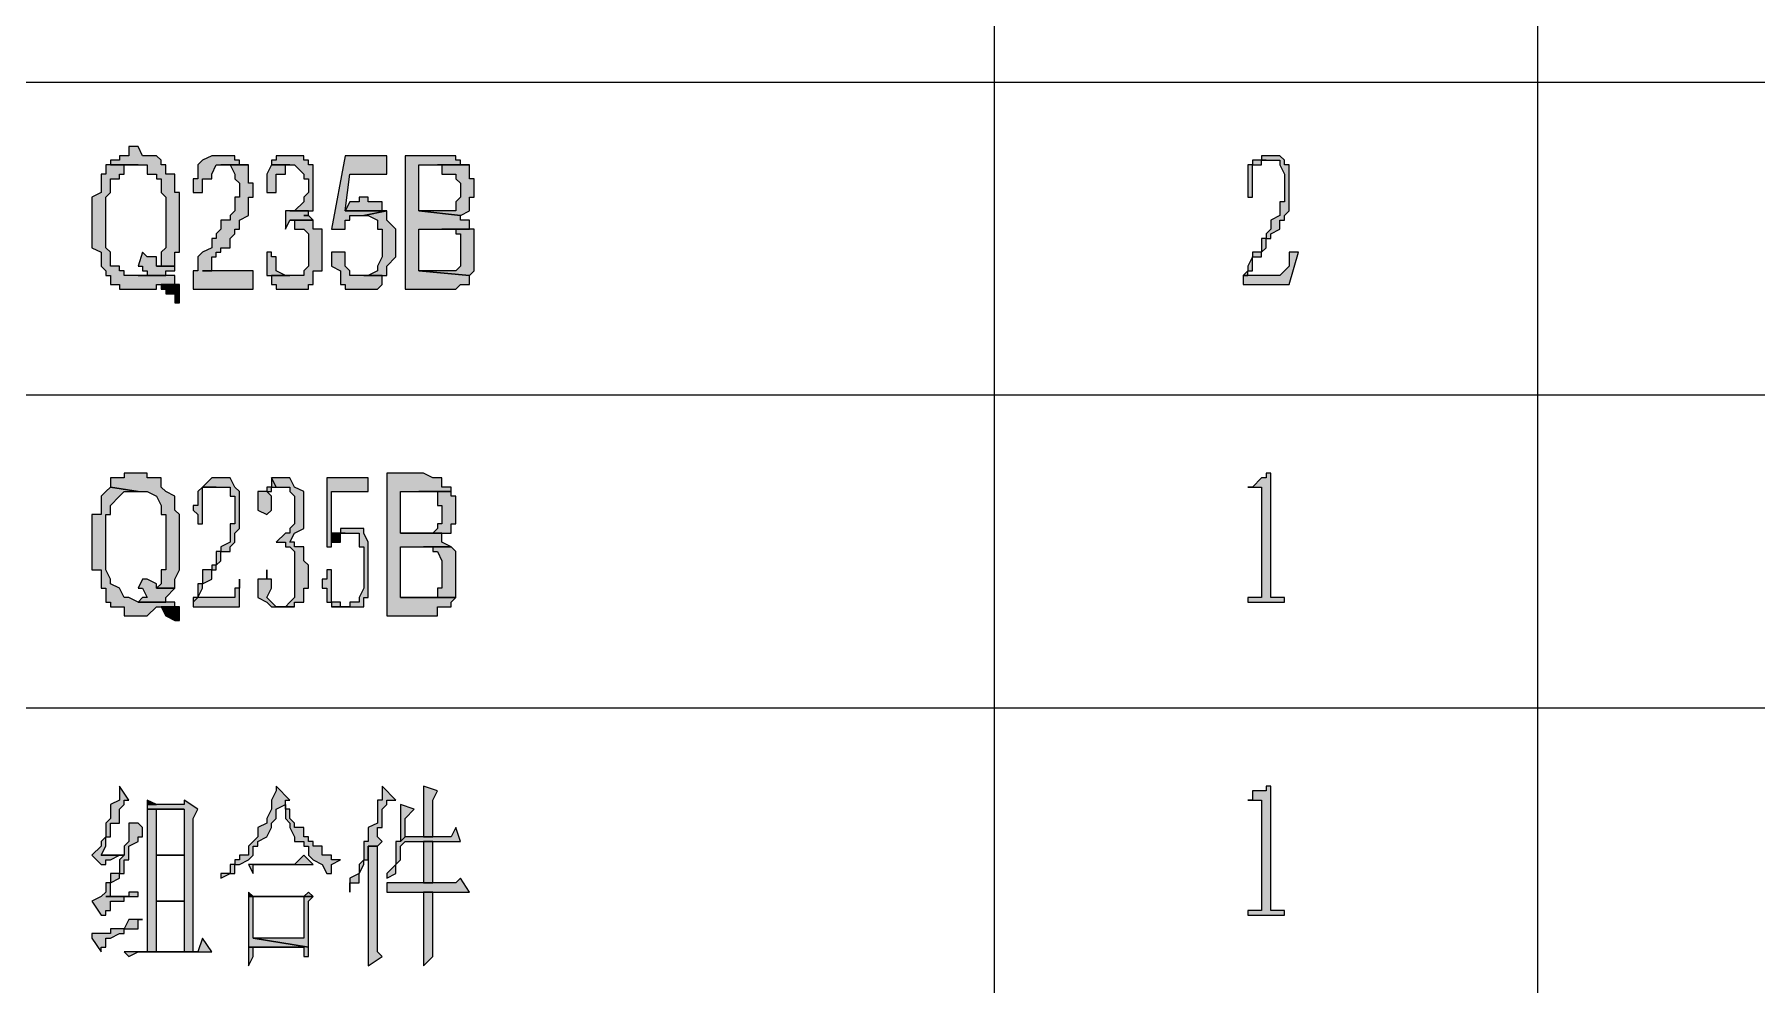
# Model space of a CAD drawing. Header units: millimetres. Extents: x 20 to 821, y 1 to 1134.
# Drawn here: x 677.8 to 745.1, y 347.9 to 385 of the extents above; entities that cross this region are included whole.
import ezdxf

# ---------------------------------------------------------------- set-up
doc = ezdxf.new("R2010")
doc.units = ezdxf.units.MM
doc.layers.add('1', color=7, linetype='Continuous')

msp = doc.modelspace()

# ---------------------------------------------------------------- hatches: boundary and pattern name
h = msp.add_hatch(color=0)
h.dxf.hatch_style = 2
h.paths.add_polyline_path([(681.84, 380.661732), (681.48, 380.661732), (681.48, 380.301732), (681.12, 380.301732), (681.12, 380.121732), (680.76, 380.121732), (680.76, 379.941732), (682.2, 379.941732), (682.2, 379.581732), (682.56, 379.581732), (682.56, 379.401732), (682.74, 379.401732), (682.74, 379.221732), (682.74, 378.861732), (682.92, 378.681732), (682.92, 376.701732), (682.74, 376.521732), (682.74, 375.981732), (682.56, 375.981732), (683.28, 375.981732), (683.28, 376.341732), (683.28, 376.521732), (683.46, 376.521732), (683.46, 378.861732), (683.28, 378.861732), (683.28, 379.581732), (682.92, 379.581732), (682.92, 379.941732), (682.74, 379.941732), (682.74, 380.121732), (682.56, 380.301732), (682.02, 380.301732)])
h = msp.add_hatch(color=0)
h.dxf.hatch_style = 2
h.paths.add_polyline_path([(680.76, 379.941732), (680.58, 379.941732), (680.58, 379.581732), (680.4, 379.581732), (680.4, 379.401732), (680.4, 378.861732), (680.04, 378.681732), (680.04, 376.701732), (680.4, 376.521732), (680.4, 376.341732), (680.4, 375.981732), (680.58, 375.801732), (680.58, 375.621732), (680.76, 375.621732), (680.76, 375.261732), (681.12, 375.261732), (681.12, 375.081732), (681.3, 375.081732), (682.56, 375.081732), (682.56, 375.261732), (683.28, 375.261732), (683.28, 375.621732), (681.3, 375.621732), (681.3, 375.801732), (681.12, 375.801732), (681.12, 375.981732), (680.76, 375.981732), (680.76, 376.341732), (680.76, 376.521732), (680.58, 376.701732), (680.58, 378.681732), (680.76, 378.861732), (680.76, 379.401732), (681.12, 379.401732), (681.12, 379.581732), (681.3, 379.581732), (681.3, 379.941732), (681.48, 379.941732), (681.84, 379.941732)])
h = msp.add_hatch(color=0)
h.dxf.hatch_style = 2
h.paths.add_polyline_path([(685.08, 380.301732), (684.72, 380.301732), (684.36, 380.121732), (684.18, 379.941732), (684.18, 379.401732), (684, 379.401732), (684, 378.861732), (684.36, 378.861732), (684.36, 379.401732), (684.72, 379.401732), (684.72, 379.581732), (684.9, 379.941732), (686.16, 379.941732), (685.8, 379.941732), (685.8, 380.121732), (685.62, 380.121732), (685.62, 380.301732), (685.44, 380.301732)])
h = msp.add_hatch(color=0)
h.dxf.hatch_style = 2
h.paths.add_polyline_path([(686.16, 379.941732), (685.08, 379.941732), (685.44, 379.941732), (685.62, 379.581732), (685.62, 379.401732), (685.8, 379.221732), (685.8, 378.681732), (685.62, 378.681732), (685.62, 378.141732), (685.44, 377.961732), (685.44, 377.781732), (685.08, 377.781732), (685.08, 377.421732), (684.9, 377.241732), (684.9, 377.061732), (684.72, 377.061732), (684.72, 376.701732), (684.36, 376.521732), (684.18, 376.341732), (684.18, 375.801732), (684, 375.801732), (684, 375.081732), (686.34, 375.081732), (686.34, 375.801732), (684.36, 375.801732), (684.72, 375.801732), (684.72, 375.981732), (684.72, 376.341732), (684.9, 376.341732), (684.9, 376.521732), (685.08, 376.521732), (685.08, 376.701732), (685.44, 376.701732), (685.44, 377.061732), (685.62, 377.241732), (685.62, 377.421732), (685.8, 377.421732), (685.8, 377.781732), (686.16, 377.961732), (686.16, 378.681732), (686.34, 378.681732), (686.34, 379.221732), (686.16, 379.221732)])
h = msp.add_hatch(color=0)
h.dxf.hatch_style = 2
h.paths.add_polyline_path([(687.06, 379.941732), (686.88, 379.581732), (686.88, 378.861732), (687.24, 378.861732), (687.24, 379.581732), (687.6, 379.581732), (687.6, 379.941732), (687.78, 379.941732)])
h = msp.add_hatch(color=0)
h.dxf.hatch_style = 2
h.paths.add_polyline_path([(687.78, 380.301732), (687.24, 380.301732), (687.24, 380.121732), (687.06, 380.121732), (687.06, 379.941732), (687.96, 379.941732), (688.32, 379.581732), (688.32, 379.401732), (688.5, 379.401732), (688.5, 378.861732), (688.32, 378.681732), (688.32, 378.501732), (687.96, 378.141732), (687.78, 378.141732), (688.5, 378.141732), (688.68, 378.141732), (688.68, 378.501732), (688.68, 379.941732), (688.5, 379.941732), (688.5, 380.121732), (688.32, 380.121732), (688.32, 380.301732), (687.96, 380.301732)])
h = msp.add_hatch(color=0)
h.dxf.hatch_style = 2
h.paths.add_polyline_path([(691.56, 380.301732), (689.94, 380.301732), (689.4, 377.421732), (689.94, 377.421732), (689.94, 377.781732), (690.12, 377.781732), (690.12, 377.961732), (690.66, 377.961732), (691.56, 378.141732), (689.94, 378.141732), (690.12, 379.581732), (691.56, 379.581732)])
h = msp.add_hatch(color=0)
h.dxf.hatch_style = 2
h.paths.add_polyline_path([(693.72, 380.301732), (692.28, 380.301732), (692.28, 375.081732), (694.26, 375.081732), (694.44, 375.261732), (694.8, 375.261732), (694.8, 375.621732), (692.82, 375.801732), (692.82, 377.421732), (693.72, 377.421732), (694.8, 377.421732), (694.8, 377.781732), (694.44, 377.781732), (694.44, 377.961732), (692.82, 378.141732), (692.82, 379.941732), (693.54, 379.941732), (694.8, 379.941732), (694.44, 379.941732), (694.44, 380.121732), (694.26, 380.121732), (694.26, 380.301732), (694.08, 380.301732)])
h = msp.add_hatch(color=0)
h.dxf.hatch_style = 2
h.paths.add_polyline_path([(694.8, 379.941732), (693.54, 379.941732), (693.72, 379.941732), (693.72, 379.581732), (694.08, 379.581732), (694.26, 379.581732), (694.26, 379.401732), (694.44, 379.221732), (694.44, 378.681732), (694.26, 378.501732), (694.26, 378.141732), (694.08, 378.141732), (693.72, 378.141732), (693.54, 378.141732), (692.82, 378.141732), (694.44, 377.961732), (694.8, 378.141732), (694.8, 378.681732), (694.98, 378.681732), (694.98, 379.401732), (694.8, 379.401732)])
h = msp.add_hatch(color=0)
h.dxf.hatch_style = 2
h.paths.add_polyline_path([(726.12, 380.301732), (725.76, 380.301732), (725.76, 380.121732), (726.48, 380.121732), (726.48, 379.941732), (726.66, 379.581732), (726.66, 378.501732), (726.48, 378.501732), (726.48, 377.961732), (726.12, 377.781732), (726.12, 377.421732), (725.94, 377.241732), (725.94, 377.061732), (725.76, 377.061732), (725.76, 376.521732), (725.4, 376.521732), (725.4, 376.341732), (725.22, 375.981732), (725.22, 375.801732), (725.04, 375.621732), (725.22, 375.621732), (725.22, 375.801732), (725.4, 375.801732), (725.4, 375.981732), (725.4, 376.341732), (725.76, 376.341732), (725.76, 376.521732), (725.94, 376.701732), (725.94, 377.061732), (726.12, 377.061732), (726.12, 377.241732), (726.48, 377.421732), (726.48, 377.781732), (726.66, 377.781732), (726.66, 377.961732), (726.84, 378.141732), (726.84, 379.941732), (726.66, 379.941732), (726.66, 380.121732), (726.48, 380.301732)])
h = msp.add_hatch(color=0)
h.dxf.hatch_style = 2
h.paths.add_polyline_path([(725.76, 380.121732), (725.4, 380.121732), (725.4, 379.941732), (725.22, 379.941732), (725.22, 379.581732), (725.22, 378.681732), (725.4, 378.681732), (725.4, 379.581732), (725.4, 379.941732), (725.76, 379.941732), (725.76, 380.121732), (725.94, 380.121732)])
h = msp.add_hatch(color=0)
h.dxf.hatch_style = 2
h.paths.add_polyline_path([(690.66, 378.681732), (690.48, 378.681732), (690.48, 378.501732), (690.12, 378.501732), (689.94, 378.141732), (691.38, 378.141732), (691.38, 378.501732), (690.84, 378.501732), (690.84, 378.681732)])
h = msp.add_hatch(color=0)
h.dxf.hatch_style = 2
h.paths.add_polyline_path([(688.68, 377.781732), (687.78, 377.781732), (687.96, 377.781732), (687.96, 377.421732), (688.32, 377.421732), (688.5, 377.241732), (688.5, 375.981732), (688.32, 375.801732), (688.32, 375.621732), (687.96, 375.621732), (687.06, 375.621732), (687.06, 375.261732), (687.24, 375.261732), (687.24, 375.081732), (688.5, 375.081732), (688.5, 375.261732), (688.68, 375.261732), (688.68, 375.621732), (688.68, 375.801732), (689.04, 375.801732), (689.04, 377.421732), (688.68, 377.421732)])
h = msp.add_hatch(color=0)
h.dxf.hatch_style = 2
h.paths.add_polyline_path([(687.6, 378.141732), (687.6, 377.421732), (687.78, 377.781732), (688.68, 377.781732), (688.5, 377.961732), (688.32, 377.961732), (688.5, 377.961732), (688.5, 378.141732), (687.78, 378.141732)])
h = msp.add_hatch(color=0)
h.dxf.hatch_style = 2
h.paths.add_polyline_path([(691.56, 378.141732), (690.66, 377.961732), (690.84, 377.961732), (691.2, 377.781732), (691.2, 377.421732), (691.38, 377.421732), (691.38, 376.341732), (691.2, 375.981732), (691.2, 375.801732), (690.84, 375.621732), (690.66, 375.621732), (691.38, 375.621732), (691.56, 375.621732), (691.56, 375.801732), (691.56, 375.981732), (691.92, 376.341732), (691.92, 377.421732), (691.56, 377.781732)])
h = msp.add_hatch(color=0)
h.dxf.hatch_style = 2
h.paths.add_polyline_path([(694.8, 377.421732), (693.72, 377.421732), (694.08, 377.421732), (694.26, 377.421732), (694.26, 377.241732), (694.44, 377.241732), (694.44, 377.061732), (694.44, 375.981732), (694.26, 375.801732), (694.08, 375.801732), (693.72, 375.801732), (692.82, 375.801732), (694.8, 375.621732), (694.98, 375.801732), (694.98, 377.421732)])
h = msp.add_hatch(color=0)
h.dxf.hatch_style = 2
h.paths.add_polyline_path([(682.02, 376.521732), (681.84, 375.981732), (682.02, 375.981732), (682.02, 375.801732), (682.2, 375.801732), (682.2, 375.621732), (681.84, 375.621732), (682.92, 375.621732), (682.92, 375.801732), (683.28, 375.801732), (683.28, 375.981732), (682.56, 375.981732), (682.56, 376.341732), (682.2, 376.341732)])
h = msp.add_hatch(color=0)
h.dxf.hatch_style = 2
h.paths.add_polyline_path([(687.06, 376.521732), (686.88, 376.521732), (686.88, 376.341732), (686.88, 375.621732), (687.06, 375.621732), (687.78, 375.621732), (687.6, 375.621732), (687.24, 375.801732), (687.24, 376.341732), (687.06, 376.341732)])
h = msp.add_hatch(color=0)
h.dxf.hatch_style = 2
h.paths.add_polyline_path([(689.94, 376.521732), (689.4, 376.521732), (689.4, 376.341732), (689.4, 375.981732), (689.76, 375.801732), (689.76, 375.261732), (689.94, 375.261732), (689.94, 375.081732), (690.12, 375.081732), (691.2, 375.081732), (691.38, 375.261732), (691.38, 375.621732), (690.66, 375.621732), (690.12, 375.621732), (690.12, 375.801732), (689.94, 375.981732)])
h = msp.add_hatch(color=0)
h.dxf.hatch_style = 2
h.paths.add_polyline_path([(727.2, 376.521732), (726.84, 376.521732), (726.84, 376.341732), (726.84, 375.981732), (726.66, 375.801732), (726.48, 375.621732), (725.04, 375.621732), (725.04, 375.261732), (726.84, 375.261732)])
h = msp.add_hatch(color=0)
h.dxf.hatch_style = 2
h.paths.add_polyline_path([(683.28, 375.261732), (682.74, 375.261732), (682.74, 375.081732), (682.92, 375.081732), (682.92, 374.901732), (683.28, 374.901732), (683.28, 374.541732), (683.46, 374.541732), (683.46, 375.081732), (683.46, 375.261732)])
h = msp.add_hatch(color=0)
h.dxf.hatch_style = 2
h.paths.add_polyline_path([(681.84, 367.881732), (681.3, 367.881732), (681.3, 367.701732), (680.76, 367.701732), (680.76, 367.341732), (681.84, 367.161732), (682.2, 367.161732), (682.56, 366.981732), (682.74, 366.621732), (682.74, 366.441732), (682.74, 366.261732), (682.92, 366.261732), (682.92, 365.901732), (682.92, 364.101732), (682.74, 364.101732), (682.74, 363.561732), (682.56, 363.381732), (683.28, 363.381732), (683.28, 363.561732), (683.28, 363.741732), (683.46, 364.101732), (683.46, 366.261732), (683.28, 366.441732), (683.28, 366.981732), (682.92, 367.161732), (682.74, 367.341732), (682.74, 367.701732), (682.56, 367.701732), (682.2, 367.701732), (682.2, 367.881732)])
h = msp.add_hatch(color=0)
h.dxf.hatch_style = 2
h.paths.add_polyline_path([(684.9, 367.701732), (684.72, 367.701732), (684.36, 367.341732), (685.44, 367.341732), (685.44, 367.161732), (685.44, 366.981732), (685.62, 366.981732), (685.62, 365.901732), (685.44, 365.901732), (685.44, 365.181732), (685.08, 365.001732), (685.08, 364.821732), (684.9, 364.821732), (684.9, 364.281732), (684.72, 364.281732), (684.72, 364.101732), (684.36, 364.101732), (684.36, 363.561732), (684.18, 363.561732), (684.18, 363.021732), (684, 363.021732), (684, 362.841732), (684.18, 363.021732), (684.36, 363.381732), (684.36, 363.561732), (684.72, 363.741732), (684.72, 364.101732), (684.9, 364.101732), (684.9, 364.281732), (685.08, 364.461732), (685.08, 364.821732), (685.44, 364.821732), (685.44, 365.001732), (685.62, 365.181732), (685.62, 365.541732), (685.8, 365.721732), (685.8, 367.161732), (685.62, 367.341732), (685.44, 367.701732)])
h = msp.add_hatch(color=0)
h.dxf.hatch_style = 2
h.paths.add_polyline_path([(687.06, 367.701732), (687.06, 367.341732), (686.88, 367.341732), (686.88, 367.161732), (686.52, 367.161732), (686.52, 366.441732), (686.88, 366.261732), (687.06, 366.441732), (687.06, 366.981732), (686.88, 367.161732), (687.06, 367.161732), (687.06, 367.341732), (687.24, 367.341732)])
h = msp.add_hatch(color=0)
h.dxf.hatch_style = 2
h.paths.add_polyline_path([(687.6, 367.701732), (687.06, 367.701732), (687.24, 367.341732), (687.78, 367.341732), (687.78, 367.161732), (687.96, 366.981732), (687.96, 365.901732), (687.78, 365.721732), (687.78, 365.541732), (687.6, 365.541732), (687.24, 365.181732), (687.6, 365.181732), (687.6, 365.001732), (687.78, 365.001732), (687.96, 364.821732), (687.96, 363.021732), (687.78, 362.841732), (687.6, 362.661732), (687.24, 362.661732), (687.96, 362.661732), (687.96, 362.841732), (688.32, 362.841732), (688.32, 363.381732), (688.5, 363.381732), (688.5, 364.281732), (688.32, 364.461732), (688.32, 365.001732), (687.96, 365.001732), (687.96, 365.181732), (687.78, 365.181732), (687.96, 365.541732), (688.32, 365.721732), (688.32, 367.161732), (687.96, 367.341732), (687.78, 367.701732)])
h = msp.add_hatch(color=0)
h.dxf.hatch_style = 2
h.paths.add_polyline_path([(690.84, 367.701732), (689.22, 367.701732), (689.22, 365.001732), (689.4, 365.001732), (689.4, 365.181732), (689.4, 367.161732), (690.84, 367.161732)])
h = msp.add_hatch(color=0)
h.dxf.hatch_style = 2
h.paths.add_polyline_path([(693, 367.881732), (691.56, 367.881732), (691.56, 362.301732), (693.54, 362.301732), (693.54, 362.661732), (694.08, 362.661732), (694.08, 362.841732), (694.26, 363.021732), (692.1, 363.021732), (692.1, 365.001732), (694.08, 365.001732), (693.72, 365.181732), (693.72, 365.541732), (692.1, 365.541732), (692.1, 367.161732), (694.08, 367.161732), (694.08, 367.341732), (693.72, 367.341732), (693.72, 367.701732), (693.36, 367.701732)])
h = msp.add_hatch(color=0)
h.dxf.hatch_style = 2
h.paths.add_polyline_path([(726.12, 367.881732), (725.94, 367.881732), (725.94, 367.701732), (725.76, 367.701732), (725.4, 367.341732), (725.22, 367.341732), (725.76, 367.341732), (725.76, 363.021732), (725.4, 363.021732), (725.22, 363.021732), (725.22, 362.841732), (726.66, 362.841732), (726.66, 363.021732), (726.48, 363.021732), (726.12, 363.021732), (726.12, 363.381732)])
h = msp.add_hatch(color=0)
h.dxf.hatch_style = 2
h.paths.add_polyline_path([(680.76, 367.341732), (680.58, 367.161732), (680.4, 366.981732), (680.4, 366.261732), (680.04, 366.261732), (680.04, 364.101732), (680.4, 364.101732), (680.4, 363.741732), (680.4, 363.561732), (680.4, 363.381732), (680.58, 363.381732), (680.58, 362.841732), (680.76, 362.841732), (680.76, 362.661732), (681.12, 362.661732), (681.3, 362.661732), (681.3, 362.301732), (682.2, 362.301732), (682.56, 362.661732), (683.28, 362.661732), (683.28, 362.841732), (681.84, 362.841732), (681.48, 363.021732), (681.3, 363.021732), (681.12, 363.381732), (680.76, 363.561732), (680.76, 363.741732), (680.58, 364.101732), (680.58, 366.261732), (680.76, 366.261732), (680.76, 366.621732), (681.12, 366.981732), (681.3, 367.161732), (681.84, 367.161732)])
h = msp.add_hatch(color=0)
h.dxf.hatch_style = 2
h.paths.add_polyline_path([(684.36, 367.341732), (684.18, 367.161732), (684.18, 366.621732), (684, 366.621732), (684, 366.441732), (684.18, 366.261732), (684.18, 365.901732), (684.36, 365.901732), (684.36, 367.161732), (684.36, 367.341732), (684.72, 367.341732), (684.9, 367.341732)])
h = msp.add_hatch(color=0)
h.dxf.hatch_style = 2
h.paths.add_polyline_path([(694.08, 367.161732), (692.82, 367.161732), (693, 367.161732), (693.54, 367.161732), (693.54, 366.981732), (693.54, 366.621732), (693.72, 366.621732), (693.72, 365.901732), (693.54, 365.901732), (693.54, 365.721732), (693.36, 365.541732), (693, 365.541732), (692.82, 365.541732), (692.1, 365.541732), (693.72, 365.541732), (694.08, 365.541732), (694.08, 365.721732), (694.08, 365.901732), (694.26, 365.901732), (694.26, 366.981732), (694.08, 366.981732)])
h = msp.add_hatch(color=0)
h.dxf.hatch_style = 2
h.paths.add_polyline_path([(690.12, 365.721732), (689.76, 365.721732), (689.76, 365.541732), (690.48, 365.541732), (690.48, 365.181732), (690.48, 365.001732), (690.66, 365.001732), (690.66, 363.381732), (690.48, 363.021732), (690.48, 362.841732), (690.12, 362.841732), (690.12, 362.661732), (689.94, 362.661732), (689.4, 362.661732), (689.76, 362.661732), (690.66, 362.661732), (690.66, 362.841732), (690.66, 363.021732), (690.84, 363.021732), (690.84, 365.181732), (690.66, 365.541732), (690.66, 365.721732), (690.48, 365.721732)])
h = msp.add_hatch(color=0)
h.dxf.hatch_style = 2
h.paths.add_polyline_path([(689.76, 365.541732), (689.4, 365.541732), (689.4, 365.181732), (689.76, 365.181732), (689.76, 365.541732), (689.94, 365.541732)])
h = msp.add_hatch(color=0)
h.dxf.hatch_style = 2
h.paths.add_polyline_path([(694.08, 365.001732), (693, 365.001732), (693.36, 365.001732), (693.36, 364.821732), (693.54, 364.821732), (693.72, 364.461732), (693.72, 363.381732), (693.54, 363.381732), (693.54, 363.021732), (693.36, 363.021732), (693, 363.021732), (692.1, 363.021732), (694.26, 363.021732), (694.26, 364.821732)])
h = msp.add_hatch(color=0)
h.dxf.hatch_style = 2
h.paths.add_polyline_path([(682.02, 363.741732), (681.84, 363.381732), (682.02, 363.381732), (682.2, 363.021732), (682.02, 363.021732), (681.84, 362.841732), (682.92, 362.841732), (682.92, 363.021732), (683.28, 363.381732), (682.56, 363.381732), (682.56, 363.561732), (682.2, 363.741732)])
h = msp.add_hatch(color=0)
h.dxf.hatch_style = 2
h.paths.add_polyline_path([(685.8, 363.741732), (685.8, 363.381732), (685.62, 363.381732), (685.62, 363.021732), (685.44, 363.021732), (684.18, 363.021732), (684, 362.841732), (684, 362.661732), (685.8, 362.661732)])
h = msp.add_hatch(color=0)
h.dxf.hatch_style = 2
h.paths.add_polyline_path([(686.88, 364.101732), (686.88, 363.741732), (686.52, 363.741732), (686.52, 363.021732), (686.88, 362.841732), (687.06, 362.661732), (687.96, 362.661732), (687.24, 362.661732), (687.06, 362.841732), (686.88, 363.021732), (687.06, 363.381732), (687.06, 363.741732), (686.88, 363.741732)])
h = msp.add_hatch(color=0)
h.dxf.hatch_style = 2
h.paths.add_polyline_path([(689.22, 364.101732), (689.22, 363.741732), (689.04, 363.741732), (689.04, 363.381732), (689.22, 363.381732), (689.22, 362.841732), (689.4, 362.841732), (689.4, 362.661732), (689.94, 362.661732), (689.76, 362.661732), (689.76, 362.841732), (689.4, 362.841732), (689.4, 363.021732), (689.4, 363.381732), (689.4, 364.101732)])
h = msp.add_hatch(color=0)
h.dxf.hatch_style = 2
h.paths.add_polyline_path([(683.28, 362.661732), (682.74, 362.661732), (682.92, 362.301732), (683.28, 362.121732), (683.46, 362.121732), (683.46, 362.661732)])
h = msp.add_hatch(color=0)
h.dxf.hatch_style = 2
h.paths.add_polyline_path([(681.12, 355.641732), (681.12, 355.101732), (680.76, 354.921732), (680.76, 354.381732), (680.58, 354.201732), (680.58, 353.661732), (680.4, 353.481732), (680.4, 353.301732), (680.04, 352.941732), (680.4, 352.581732), (680.58, 352.581732), (680.58, 352.761732), (680.76, 352.761732), (681.12, 352.941732), (681.3, 352.941732), (680.4, 352.941732), (680.58, 353.301732), (680.58, 353.661732), (680.76, 353.661732), (680.76, 354.201732), (681.12, 354.201732), (681.12, 354.741732), (681.3, 354.921732), (681.3, 355.101732), (681.48, 355.101732)])
h = msp.add_hatch(color=0)
h.dxf.hatch_style = 2
h.paths.add_polyline_path([(687.24, 355.641732), (687.24, 355.461732), (687.06, 355.101732), (687.06, 354.741732), (686.88, 354.381732), (686.88, 354.201732), (686.52, 354.021732), (686.52, 353.661732), (686.34, 353.481732), (686.16, 353.301732), (686.16, 352.941732), (685.8, 352.941732), (685.8, 352.761732), (685.62, 352.761732), (685.62, 352.581732), (685.44, 352.581732), (685.44, 352.221732), (685.08, 352.221732), (685.08, 352.041732), (685.44, 352.221732), (685.62, 352.221732), (685.62, 352.581732), (685.8, 352.581732), (686.16, 352.761732), (686.34, 352.941732), (686.34, 353.301732), (686.52, 353.301732), (686.52, 353.481732), (686.88, 353.661732), (687.06, 354.021732), (687.06, 354.201732), (687.24, 354.381732), (687.24, 354.741732), (687.6, 354.921732), (687.6, 355.101732), (687.78, 355.101732)])
h = msp.add_hatch(color=0)
h.dxf.hatch_style = 2
h.paths.add_polyline_path([(691.38, 355.641732), (691.38, 355.101732), (691.2, 355.101732), (691.2, 354.201732), (690.84, 354.021732), (690.84, 353.481732), (690.66, 353.481732), (690.66, 352.761732), (690.48, 352.581732), (690.48, 352.221732), (690.12, 352.041732), (690.12, 351.861732), (690.12, 351.501732), (690.12, 351.861732), (690.48, 351.861732), (690.48, 352.041732), (690.48, 352.221732), (690.66, 352.581732), (690.66, 352.761732), (690.84, 352.761732), (690.84, 353.301732), (691.2, 353.301732), (691.38, 353.481732), (691.2, 353.661732), (691.2, 354.021732), (691.38, 354.021732), (691.38, 354.741732), (691.56, 354.921732), (691.56, 355.101732), (691.92, 355.101732)])
h = msp.add_hatch(color=0)
h.dxf.hatch_style = 2
h.paths.add_polyline_path([(693, 355.641732), (693, 353.661732), (693.36, 353.661732), (693.36, 355.101732), (693.54, 355.461732)])
h = msp.add_hatch(color=0)
h.dxf.hatch_style = 2
h.paths.add_polyline_path([(726.12, 355.641732), (725.94, 355.641732), (725.94, 355.461732), (725.4, 355.461732), (725.4, 355.101732), (725.22, 355.101732), (725.76, 355.101732), (725.76, 350.781732), (725.4, 350.781732), (725.22, 350.781732), (725.22, 350.601732), (726.66, 350.601732), (726.66, 350.781732), (726.48, 350.781732), (726.12, 350.781732), (726.12, 351.141732)])
h = msp.add_hatch(color=0)
h.dxf.hatch_style = 2
h.paths.add_polyline_path([(683.64, 355.101732), (683.64, 354.921732), (682.56, 354.921732), (682.2, 354.921732), (682.2, 354.741732), (683.64, 354.741732), (683.64, 352.941732), (682.56, 352.941732), (683.64, 352.941732), (683.64, 351.141732), (682.56, 351.141732), (683.64, 351.141732), (683.64, 349.161732), (682.2, 349.161732), (684, 349.161732), (684, 354.381732), (684.18, 354.741732)])
h = msp.add_hatch(color=0)
h.dxf.hatch_style = 2
h.paths.add_polyline_path([(682.2, 355.101732), (682.2, 354.921732), (682.56, 354.921732)])
h = msp.add_hatch(color=0)
h.dxf.hatch_style = 2
h.paths.add_polyline_path([(687.6, 354.921732), (687.6, 354.381732), (687.78, 354.201732), (687.78, 354.021732), (687.96, 353.661732), (687.96, 353.481732), (688.32, 353.481732), (688.32, 353.301732), (688.5, 353.301732), (688.5, 352.941732), (688.68, 352.761732), (689.04, 352.581732), (689.22, 352.221732), (689.4, 352.221732), (689.4, 352.581732), (689.76, 352.761732), (689.4, 352.761732), (689.4, 352.941732), (689.04, 352.941732), (689.04, 353.301732), (688.68, 353.301732), (688.68, 353.481732), (688.5, 353.481732), (688.5, 353.661732), (688.32, 353.661732), (688.32, 354.021732), (687.96, 354.021732), (687.96, 354.201732), (687.78, 354.381732), (687.78, 354.741732), (687.6, 354.741732)])
h = msp.add_hatch(color=0)
h.dxf.hatch_style = 2
h.paths.add_polyline_path([(692.1, 354.921732), (692.1, 353.481732), (692.28, 353.661732), (692.28, 354.381732), (692.64, 354.741732)])
h = msp.add_hatch(color=0)
h.dxf.hatch_style = 2
h.paths.add_polyline_path([(681.84, 354.201732), (681.48, 354.201732), (681.48, 354.021732), (681.48, 353.481732), (681.3, 353.301732), (681.3, 352.941732), (680.4, 352.941732), (681.3, 352.941732), (681.12, 352.761732), (681.12, 352.221732), (680.76, 352.221732), (680.76, 351.861732), (680.58, 351.861732), (680.58, 351.501732), (680.4, 351.321732), (680.04, 351.141732), (680.4, 350.601732), (680.58, 350.601732), (680.58, 350.781732), (680.76, 350.781732), (680.76, 351.141732), (681.3, 351.141732), (681.3, 351.321732), (680.58, 351.321732), (680.76, 351.321732), (680.76, 351.861732), (681.12, 352.041732), (681.12, 352.221732), (681.3, 352.221732), (681.3, 352.761732), (681.48, 352.761732), (681.48, 353.301732), (681.84, 353.481732), (681.84, 353.661732), (682.02, 353.661732), (682.02, 354.021732)])
h = msp.add_hatch(color=0)
h.dxf.hatch_style = 2
h.paths.add_polyline_path([(682.2, 354.741732), (682.2, 349.161732), (682.56, 349.161732), (682.56, 351.141732), (683.64, 351.141732), (682.56, 351.141732), (682.56, 352.941732), (683.64, 352.941732), (682.56, 352.941732), (682.56, 354.741732), (683.64, 354.741732)])
h = msp.add_hatch(color=0)
h.dxf.hatch_style = 2
h.paths.add_polyline_path([(694.26, 354.021732), (694.08, 353.661732), (692.28, 353.661732), (692.1, 353.481732), (691.92, 353.481732), (691.92, 353.301732), (691.92, 352.581732), (691.56, 352.221732), (691.56, 352.041732), (691.92, 352.221732), (691.92, 352.581732), (692.1, 352.761732), (692.1, 353.301732), (692.28, 353.481732), (694.44, 353.481732)])
h = msp.add_hatch(color=0)
h.dxf.hatch_style = 2
h.paths.add_polyline_path([(693, 351.861732), (693.36, 351.861732), (693.36, 353.481732), (693, 353.481732)])
h = msp.add_hatch(color=0)
h.dxf.hatch_style = 2
h.paths.add_polyline_path([(688.32, 352.941732), (687.96, 352.581732), (686.16, 352.581732), (686.34, 352.221732), (686.34, 352.581732), (686.52, 352.581732), (688.68, 352.581732)])
h = msp.add_hatch(color=0)
h.dxf.hatch_style = 2
h.paths.add_polyline_path([(691.2, 353.301732), (690.84, 353.301732), (690.84, 350.061732), (690.84, 348.621732), (691.38, 348.981732), (691.2, 349.161732)])
h = msp.add_hatch(color=0)
h.dxf.hatch_style = 2
h.paths.add_polyline_path([(681.84, 351.501732), (681.48, 351.501732), (681.48, 351.321732), (680.58, 351.321732), (681.3, 351.321732), (681.84, 351.321732)])
h = msp.add_hatch(color=0)
h.dxf.hatch_style = 2
h.paths.add_polyline_path([(686.16, 351.501732), (686.16, 351.321732), (686.34, 351.321732)])
h = msp.add_hatch(color=0)
h.dxf.hatch_style = 2
h.paths.add_polyline_path([(688.5, 351.501732), (688.32, 351.321732), (686.16, 351.321732), (686.16, 351.141732), (686.16, 349.341732), (688.32, 349.341732), (688.32, 348.981732), (688.5, 348.981732), (688.5, 349.341732), (686.34, 349.701732), (686.34, 351.321732), (688.32, 351.321732), (688.68, 351.321732)])
h = msp.add_hatch(color=0)
h.dxf.hatch_style = 2
h.paths.add_polyline_path([(694.44, 352.041732), (694.26, 351.861732), (691.56, 351.861732), (691.56, 351.501732), (694.8, 351.501732)])
h = msp.add_hatch(color=0)
h.dxf.hatch_style = 2
h.paths.add_polyline_path([(693.36, 351.501732), (693, 351.501732), (693, 351.321732), (693, 348.621732), (693.36, 348.981732), (693.36, 349.161732), (693.36, 349.341732)])
h = msp.add_hatch(color=0)
h.dxf.hatch_style = 2
h.paths.add_polyline_path([(688.68, 351.321732), (688.32, 351.321732), (688.32, 349.701732), (686.34, 349.701732), (688.5, 349.341732), (688.5, 351.141732)])
h = msp.add_hatch(color=0)
h.dxf.hatch_style = 2
h.paths.add_polyline_path([(681.84, 350.421732), (681.48, 350.421732), (681.3, 350.061732), (680.76, 350.061732), (680.76, 349.881732), (680.04, 349.881732), (680.04, 349.701732), (680.4, 349.161732), (680.4, 349.341732), (680.58, 349.341732), (680.58, 349.701732), (680.76, 349.701732), (681.12, 349.881732), (681.3, 349.881732), (681.3, 350.061732), (681.84, 350.061732), (681.84, 350.421732), (682.02, 350.421732)])
h = msp.add_hatch(color=0)
h.dxf.hatch_style = 2
h.paths.add_polyline_path([(684.36, 349.701732), (684.18, 349.161732), (681.3, 349.161732), (681.48, 348.981732), (681.84, 349.161732), (684.72, 349.161732)])
h = msp.add_hatch(color=0)
h.dxf.hatch_style = 2
h.paths.add_polyline_path([(686.16, 349.341732), (686.16, 348.621732), (686.34, 348.981732), (686.34, 349.341732), (688.32, 349.341732)])

# ---------------------------------------------------------------- linework, layer by layer
at = {"layer": '1', "color": 0, "lineweight": 25}
for points in [[(715.32, 77.541732), (715.32, 419.721732)], [(736.56, 77.541732), (736.56, 419.721732)], [(557.64, 383.181732), (821.16, 383.181732)], [(557.64, 370.941732), (821.16, 370.941732)], [(557.64, 358.701732), (821.16, 358.701732)]]:
    msp.add_lwpolyline(points, dxfattribs=at)
at = {"layer": '1', "color": 0, "lineweight": 5}
for points in [[(681.84, 380.661732), (681.48, 380.661732), (681.48, 380.301732), (681.12, 380.301732), (681.12, 380.121732), (680.76, 380.121732), (680.76, 379.941732), (682.2, 379.941732), (682.2, 379.581732), (682.56, 379.581732), (682.56, 379.401732), (682.74, 379.401732), (682.74, 379.221732), (682.74, 378.861732), (682.74, 378.861732), (682.92, 378.681732), (682.92, 376.701732), (682.74, 376.521732), (682.74, 375.981732), (682.56, 375.981732), (683.28, 375.981732), (683.28, 376.341732), (683.28, 376.521732), (683.46, 376.521732), (683.46, 378.861732), (683.28, 378.861732), (683.28, 379.581732), (682.92, 379.581732), (682.92, 379.941732), (682.74, 379.941732), (682.74, 380.121732), (682.56, 380.301732), (682.02, 380.301732), (681.84, 380.661732)], [(680.76, 379.941732), (680.58, 379.941732), (680.58, 379.581732), (680.4, 379.581732), (680.4, 379.401732), (680.4, 378.861732), (680.04, 378.681732), (680.04, 376.701732), (680.4, 376.521732), (680.4, 376.341732), (680.4, 375.981732), (680.58, 375.801732), (680.58, 375.621732), (680.76, 375.621732), (680.76, 375.261732), (681.12, 375.261732), (681.12, 375.081732), (681.3, 375.081732), (682.56, 375.081732), (682.56, 375.261732), (683.28, 375.261732), (683.28, 375.621732), (681.3, 375.621732), (681.3, 375.801732), (681.12, 375.801732), (681.12, 375.981732), (680.76, 375.981732), (680.76, 376.341732), (680.76, 376.521732), (680.58, 376.701732), (680.58, 378.681732), (680.76, 378.861732), (680.76, 379.401732), (681.12, 379.401732), (681.12, 379.581732), (681.3, 379.581732), (681.3, 379.941732), (681.48, 379.941732), (681.84, 379.941732), (680.76, 379.941732)], [(685.08, 380.301732), (684.72, 380.301732), (684.36, 380.121732), (684.18, 379.941732), (684.18, 379.401732), (684, 379.401732), (684, 378.861732), (684.36, 378.861732), (684.36, 379.401732), (684.72, 379.401732), (684.72, 379.581732), (684.9, 379.941732), (686.16, 379.941732), (685.8, 379.941732), (685.8, 380.121732), (685.62, 380.121732), (685.62, 380.301732), (685.44, 380.301732), (685.08, 380.301732)], [(686.16, 379.941732), (685.08, 379.941732), (685.44, 379.941732), (685.62, 379.581732), (685.62, 379.401732), (685.8, 379.221732), (685.8, 378.681732), (685.62, 378.681732), (685.62, 378.141732), (685.44, 377.961732), (685.44, 377.781732), (685.08, 377.781732), (685.08, 377.421732), (684.9, 377.241732), (684.9, 377.061732), (684.72, 377.061732), (684.72, 376.701732), (684.36, 376.521732), (684.18, 376.341732), (684.18, 375.801732), (684, 375.801732), (684, 375.081732), (686.34, 375.081732), (686.34, 375.801732), (684.36, 375.801732), (684.72, 375.801732), (684.72, 375.981732), (684.72, 376.341732), (684.9, 376.341732), (684.9, 376.521732), (685.08, 376.521732), (685.08, 376.701732), (685.44, 376.701732), (685.44, 377.061732), (685.62, 377.241732), (685.62, 377.421732), (685.8, 377.421732), (685.8, 377.781732), (686.16, 377.961732), (686.16, 378.681732), (686.34, 378.681732), (686.34, 379.221732), (686.16, 379.221732), (686.16, 379.941732)], [(687.06, 379.941732), (686.88, 379.581732), (686.88, 378.861732), (687.24, 378.861732), (687.24, 379.581732), (687.6, 379.581732), (687.6, 379.941732), (687.78, 379.941732), (687.06, 379.941732)], [(687.78, 380.301732), (687.24, 380.301732), (687.24, 380.121732), (687.06, 380.121732), (687.06, 379.941732), (687.96, 379.941732), (688.32, 379.581732), (688.32, 379.401732), (688.5, 379.401732), (688.5, 378.861732), (688.32, 378.681732), (688.32, 378.501732), (688.32, 378.501732), (687.96, 378.141732), (687.78, 378.141732), (688.5, 378.141732), (688.68, 378.141732), (688.68, 378.501732), (688.68, 379.941732), (688.5, 379.941732), (688.5, 380.121732), (688.32, 380.121732), (688.32, 380.301732), (687.96, 380.301732), (687.78, 380.301732)], [(691.56, 380.301732), (689.94, 380.301732), (689.4, 377.421732), (689.94, 377.421732), (689.94, 377.781732), (690.12, 377.781732), (690.12, 377.961732), (690.66, 377.961732), (691.56, 378.141732), (689.94, 378.141732), (690.12, 379.581732), (691.56, 379.581732), (691.56, 380.301732)], [(693.72, 380.301732), (692.28, 380.301732), (692.28, 375.081732), (694.26, 375.081732), (694.44, 375.261732), (694.8, 375.261732), (694.8, 375.621732), (692.82, 375.801732), (692.82, 377.421732), (693.72, 377.421732), (694.8, 377.421732), (694.8, 377.781732), (694.44, 377.781732), (694.44, 377.961732), (694.44, 377.961732), (692.82, 378.141732), (692.82, 379.941732), (693.54, 379.941732), (694.8, 379.941732), (694.44, 379.941732), (694.44, 380.121732), (694.26, 380.121732), (694.26, 380.301732), (694.08, 380.301732), (693.72, 380.301732)], [(694.8, 379.941732), (693.54, 379.941732), (693.72, 379.941732), (693.72, 379.581732), (694.08, 379.581732), (694.26, 379.581732), (694.26, 379.401732), (694.44, 379.221732), (694.44, 378.681732), (694.26, 378.501732), (694.26, 378.141732), (694.08, 378.141732), (693.72, 378.141732), (693.54, 378.141732), (692.82, 378.141732), (694.44, 377.961732), (694.8, 378.141732), (694.8, 378.681732), (694.98, 378.681732), (694.98, 379.401732), (694.8, 379.401732), (694.8, 379.941732)], [(726.12, 380.301732), (725.76, 380.301732), (725.76, 380.121732), (726.48, 380.121732), (726.48, 379.941732), (726.66, 379.581732), (726.66, 378.501732), (726.48, 378.501732), (726.48, 377.961732), (726.12, 377.781732), (726.12, 377.421732), (725.94, 377.241732), (725.94, 377.061732), (725.76, 377.061732), (725.76, 376.521732), (725.4, 376.521732), (725.4, 376.341732), (725.22, 375.981732), (725.22, 375.801732), (725.04, 375.621732), (725.22, 375.621732), (725.22, 375.801732), (725.4, 375.801732), (725.4, 375.981732), (725.4, 376.341732), (725.76, 376.341732), (725.76, 376.521732), (725.94, 376.701732), (725.94, 377.061732), (726.12, 377.061732), (726.12, 377.241732), (726.48, 377.421732), (726.48, 377.781732), (726.66, 377.781732), (726.66, 377.961732), (726.84, 378.141732), (726.84, 379.941732), (726.66, 379.941732), (726.66, 380.121732), (726.48, 380.301732), (726.12, 380.301732)], [(725.76, 380.121732), (725.4, 380.121732), (725.4, 379.941732), (725.22, 379.941732), (725.22, 379.581732), (725.22, 378.681732), (725.4, 378.681732), (725.4, 379.581732), (725.4, 379.941732), (725.76, 379.941732), (725.76, 380.121732), (725.94, 380.121732), (725.76, 380.121732)], [(690.66, 378.681732), (690.48, 378.681732), (690.48, 378.501732), (690.12, 378.501732), (689.94, 378.141732), (691.38, 378.141732), (691.38, 378.501732), (690.84, 378.501732), (690.84, 378.681732), (690.66, 378.681732)], [(688.68, 377.781732), (687.78, 377.781732), (687.96, 377.781732), (687.96, 377.421732), (688.32, 377.421732), (688.5, 377.241732), (688.5, 375.981732), (688.32, 375.801732), (688.32, 375.621732), (687.96, 375.621732), (687.06, 375.621732), (687.06, 375.261732), (687.24, 375.261732), (687.24, 375.081732), (688.5, 375.081732), (688.5, 375.261732), (688.68, 375.261732), (688.68, 375.621732), (688.68, 375.801732), (689.04, 375.801732), (689.04, 377.421732), (688.68, 377.421732), (688.68, 377.781732)], [(687.6, 378.141732), (687.6, 377.421732), (687.78, 377.781732), (688.68, 377.781732), (688.5, 377.961732), (688.32, 377.961732), (688.5, 377.961732), (688.5, 378.141732), (687.78, 378.141732), (687.6, 378.141732)], [(691.56, 378.141732), (690.66, 377.961732), (690.84, 377.961732), (691.2, 377.781732), (691.2, 377.421732), (691.38, 377.421732), (691.38, 376.341732), (691.2, 375.981732), (691.2, 375.801732), (690.84, 375.621732), (690.84, 375.621732), (690.66, 375.621732), (691.38, 375.621732), (691.56, 375.621732), (691.56, 375.801732), (691.56, 375.981732), (691.92, 376.341732), (691.92, 377.421732), (691.56, 377.781732), (691.56, 378.141732)], [(694.8, 377.421732), (693.72, 377.421732), (694.08, 377.421732), (694.26, 377.421732), (694.26, 377.241732), (694.44, 377.241732), (694.44, 377.061732), (694.44, 375.981732), (694.26, 375.801732), (694.08, 375.801732), (693.72, 375.801732), (692.82, 375.801732), (694.8, 375.621732), (694.98, 375.801732), (694.98, 377.421732), (694.8, 377.421732)], [(682.02, 376.521732), (681.84, 375.981732), (682.02, 375.981732), (682.02, 375.801732), (682.2, 375.801732), (682.2, 375.621732), (681.84, 375.621732), (682.92, 375.621732), (682.92, 375.801732), (683.28, 375.801732), (683.28, 375.981732), (682.56, 375.981732), (682.56, 376.341732), (682.2, 376.341732), (682.02, 376.521732)], [(687.06, 376.521732), (686.88, 376.521732), (686.88, 376.341732), (686.88, 375.621732), (687.06, 375.621732), (687.78, 375.621732), (687.6, 375.621732), (687.24, 375.801732), (687.24, 376.341732), (687.06, 376.341732), (687.06, 376.521732)], [(689.94, 376.521732), (689.4, 376.521732), (689.4, 376.341732), (689.4, 375.981732), (689.76, 375.801732), (689.76, 375.261732), (689.94, 375.261732), (689.94, 375.081732), (690.12, 375.081732), (691.2, 375.081732), (691.38, 375.261732), (691.38, 375.261732), (691.38, 375.621732), (690.66, 375.621732), (690.12, 375.621732), (690.12, 375.801732), (689.94, 375.981732), (689.94, 376.521732)], [(727.2, 376.521732), (726.84, 376.521732), (726.84, 376.341732), (726.84, 375.981732), (726.66, 375.801732), (726.48, 375.621732), (725.04, 375.621732), (725.04, 375.261732), (726.84, 375.261732), (727.2, 376.521732)], [(683.28, 375.261732), (682.74, 375.261732), (682.74, 375.081732), (682.92, 375.081732), (682.92, 374.901732), (683.28, 374.901732), (683.28, 374.541732), (683.46, 374.541732), (683.46, 375.081732), (683.46, 375.261732), (683.28, 375.261732)], [(681.84, 367.881732), (681.3, 367.881732), (681.3, 367.701732), (680.76, 367.701732), (680.76, 367.341732), (681.84, 367.161732), (682.2, 367.161732), (682.56, 366.981732), (682.74, 366.621732), (682.74, 366.441732), (682.74, 366.261732), (682.92, 366.261732), (682.92, 365.901732), (682.92, 364.101732), (682.74, 364.101732), (682.74, 363.561732), (682.56, 363.381732), (683.28, 363.381732), (683.28, 363.561732), (683.28, 363.741732), (683.46, 364.101732), (683.46, 366.261732), (683.28, 366.441732), (683.28, 366.981732), (682.92, 367.161732), (682.74, 367.341732), (682.74, 367.701732), (682.56, 367.701732), (682.2, 367.701732), (682.2, 367.881732), (681.84, 367.881732)], [(684.9, 367.701732), (684.72, 367.701732), (684.36, 367.341732), (685.44, 367.341732), (685.44, 367.161732), (685.44, 366.981732), (685.62, 366.981732), (685.62, 365.901732), (685.44, 365.901732), (685.44, 365.181732), (685.08, 365.001732), (685.08, 364.821732), (684.9, 364.821732), (684.9, 364.281732), (684.72, 364.281732), (684.72, 364.101732), (684.36, 364.101732), (684.36, 363.561732), (684.18, 363.561732), (684.18, 363.021732), (684, 363.021732), (684, 362.841732), (684.18, 363.021732), (684.36, 363.381732), (684.36, 363.561732), (684.72, 363.741732), (684.72, 364.101732), (684.9, 364.101732), (684.9, 364.281732), (685.08, 364.461732), (685.08, 364.821732), (685.44, 364.821732), (685.44, 365.001732), (685.62, 365.181732), (685.62, 365.541732), (685.8, 365.721732), (685.8, 367.161732), (685.62, 367.341732), (685.44, 367.701732), (684.9, 367.701732)], [(687.06, 367.701732), (687.06, 367.341732), (686.88, 367.341732), (686.88, 367.161732), (686.52, 367.161732), (686.52, 366.441732), (686.88, 366.261732), (687.06, 366.441732), (687.06, 366.981732), (686.88, 367.161732), (687.06, 367.161732), (687.06, 367.341732), (687.24, 367.341732), (687.06, 367.701732)], [(687.6, 367.701732), (687.06, 367.701732), (687.24, 367.341732), (687.78, 367.341732), (687.78, 367.161732), (687.96, 366.981732), (687.96, 365.901732), (687.78, 365.721732), (687.78, 365.541732), (687.6, 365.541732), (687.6, 365.541732), (687.24, 365.181732), (687.6, 365.181732), (687.6, 365.001732), (687.78, 365.001732), (687.96, 364.821732), (687.96, 363.021732), (687.78, 362.841732), (687.6, 362.661732), (687.24, 362.661732), (687.96, 362.661732), (687.96, 362.841732), (688.32, 362.841732), (688.32, 363.381732), (688.5, 363.381732), (688.5, 364.281732), (688.32, 364.461732), (688.32, 365.001732), (687.96, 365.001732), (687.96, 365.181732), (687.78, 365.181732), (687.96, 365.541732), (688.32, 365.721732), (688.32, 367.161732), (687.96, 367.341732), (687.78, 367.701732), (687.6, 367.701732)], [(690.84, 367.701732), (689.22, 367.701732), (689.22, 365.001732), (689.4, 365.001732), (689.4, 365.181732), (689.4, 367.161732), (690.84, 367.161732), (690.84, 367.701732)], [(693, 367.881732), (691.56, 367.881732), (691.56, 362.301732), (693.54, 362.301732), (693.54, 362.661732), (694.08, 362.661732), (694.08, 362.841732), (694.26, 363.021732), (692.1, 363.021732), (692.1, 365.001732), (694.08, 365.001732), (693.72, 365.181732), (693.72, 365.541732), (692.1, 365.541732), (692.1, 367.161732), (694.08, 367.161732), (694.08, 367.341732), (693.72, 367.341732), (693.72, 367.701732), (693.36, 367.701732), (693, 367.881732)], [(726.12, 367.881732), (725.94, 367.881732), (725.94, 367.701732), (725.76, 367.701732), (725.4, 367.341732), (725.22, 367.341732), (725.76, 367.341732), (725.76, 363.021732), (725.4, 363.021732), (725.22, 363.021732), (725.22, 362.841732), (726.66, 362.841732), (726.66, 363.021732), (726.48, 363.021732), (726.12, 363.021732), (726.12, 363.381732), (726.12, 367.881732)], [(680.76, 367.341732), (680.58, 367.161732), (680.4, 366.981732), (680.4, 366.261732), (680.04, 366.261732), (680.04, 364.101732), (680.4, 364.101732), (680.4, 363.741732), (680.4, 363.561732), (680.4, 363.381732), (680.58, 363.381732), (680.58, 362.841732), (680.76, 362.841732), (680.76, 362.661732), (681.12, 362.661732), (681.3, 362.661732), (681.3, 362.301732), (682.2, 362.301732), (682.56, 362.661732), (683.28, 362.661732), (683.28, 362.841732), (681.84, 362.841732), (681.48, 363.021732), (681.3, 363.021732), (681.12, 363.381732), (680.76, 363.561732), (680.76, 363.741732), (680.58, 364.101732), (680.58, 366.261732), (680.76, 366.261732), (680.76, 366.621732), (681.12, 366.981732), (681.3, 367.161732), (681.84, 367.161732), (680.76, 367.341732)], [(684.36, 367.341732), (684.18, 367.161732), (684.18, 366.621732), (684, 366.621732), (684, 366.441732), (684.18, 366.261732), (684.18, 365.901732), (684.36, 365.901732), (684.36, 367.161732), (684.36, 367.161732), (684.36, 367.341732), (684.72, 367.341732), (684.9, 367.341732), (684.36, 367.341732)], [(694.08, 367.161732), (692.82, 367.161732), (693, 367.161732), (693.54, 367.161732), (693.54, 366.981732), (693.54, 366.621732), (693.72, 366.621732), (693.72, 365.901732), (693.54, 365.901732), (693.54, 365.721732), (693.36, 365.541732), (693, 365.541732), (692.82, 365.541732), (692.1, 365.541732), (693.72, 365.541732), (694.08, 365.541732), (694.08, 365.721732), (694.08, 365.901732), (694.26, 365.901732), (694.26, 366.981732), (694.08, 366.981732), (694.08, 367.161732)], [(690.12, 365.721732), (689.76, 365.721732), (689.76, 365.541732), (690.48, 365.541732), (690.48, 365.181732), (690.48, 365.001732), (690.66, 365.001732), (690.66, 363.381732), (690.48, 363.021732), (690.48, 362.841732), (690.12, 362.841732), (690.12, 362.661732), (689.94, 362.661732), (689.4, 362.661732), (689.76, 362.661732), (690.66, 362.661732), (690.66, 362.841732), (690.66, 363.021732), (690.84, 363.021732), (690.84, 365.181732), (690.66, 365.541732), (690.66, 365.721732), (690.48, 365.721732), (690.12, 365.721732)], [(689.76, 365.541732), (689.4, 365.541732), (689.4, 365.181732), (689.76, 365.181732), (689.76, 365.541732), (689.94, 365.541732), (689.76, 365.541732)], [(694.08, 365.001732), (693, 365.001732), (693.36, 365.001732), (693.36, 364.821732), (693.54, 364.821732), (693.72, 364.461732), (693.72, 363.381732), (693.54, 363.381732), (693.54, 363.021732), (693.36, 363.021732), (693, 363.021732), (692.1, 363.021732), (694.26, 363.021732), (694.26, 364.821732), (694.08, 365.001732)], [(682.02, 363.741732), (681.84, 363.381732), (682.02, 363.381732), (682.2, 363.021732), (682.02, 363.021732), (681.84, 362.841732), (682.92, 362.841732), (682.92, 363.021732), (683.28, 363.381732), (682.56, 363.381732), (682.56, 363.561732), (682.2, 363.741732), (682.02, 363.741732)], [(685.8, 363.741732), (685.8, 363.381732), (685.62, 363.381732), (685.62, 363.021732), (685.44, 363.021732), (684.18, 363.021732), (684, 362.841732), (684, 362.661732), (685.8, 362.661732), (685.8, 363.741732)], [(686.88, 364.101732), (686.88, 363.741732), (686.52, 363.741732), (686.52, 363.021732), (686.88, 362.841732), (687.06, 362.661732), (687.96, 362.661732), (687.24, 362.661732), (687.06, 362.841732), (686.88, 363.021732), (687.06, 363.381732), (687.06, 363.741732), (686.88, 363.741732), (686.88, 364.101732)], [(689.22, 364.101732), (689.22, 363.741732), (689.04, 363.741732), (689.04, 363.381732), (689.22, 363.381732), (689.22, 362.841732), (689.4, 362.841732), (689.4, 362.661732), (689.94, 362.661732), (689.76, 362.661732), (689.76, 362.841732), (689.4, 362.841732), (689.4, 363.021732), (689.4, 363.381732), (689.4, 363.381732), (689.4, 364.101732), (689.22, 364.101732)], [(683.28, 362.661732), (682.74, 362.661732), (682.92, 362.301732), (683.28, 362.121732), (683.46, 362.121732), (683.46, 362.661732), (683.28, 362.661732)], [(681.12, 355.641732), (681.12, 355.101732), (680.76, 354.921732), (680.76, 354.381732), (680.58, 354.201732), (680.58, 353.661732), (680.4, 353.481732), (680.4, 353.301732), (680.04, 352.941732), (680.4, 352.581732), (680.58, 352.581732), (680.58, 352.761732), (680.76, 352.761732), (680.76, 352.761732), (681.12, 352.941732), (681.3, 352.941732), (680.4, 352.941732), (680.58, 353.301732), (680.58, 353.661732), (680.76, 353.661732), (680.76, 354.201732), (681.12, 354.201732), (681.12, 354.741732), (681.3, 354.921732), (681.3, 355.101732), (681.48, 355.101732), (681.12, 355.641732)], [(687.24, 355.641732), (687.24, 355.461732), (687.06, 355.101732), (687.06, 354.741732), (686.88, 354.381732), (686.88, 354.201732), (686.52, 354.021732), (686.52, 353.661732), (686.34, 353.481732), (686.16, 353.301732), (686.16, 352.941732), (685.8, 352.941732), (685.8, 352.761732), (685.62, 352.761732), (685.62, 352.581732), (685.44, 352.581732), (685.44, 352.221732), (685.08, 352.221732), (685.08, 352.041732), (685.44, 352.221732), (685.62, 352.221732), (685.62, 352.581732), (685.8, 352.581732), (686.16, 352.761732), (686.34, 352.941732), (686.34, 353.301732), (686.52, 353.301732), (686.52, 353.481732), (686.88, 353.661732), (687.06, 354.021732), (687.06, 354.201732), (687.24, 354.381732), (687.24, 354.741732), (687.6, 354.921732), (687.6, 355.101732), (687.78, 355.101732), (687.24, 355.641732)], [(691.38, 355.641732), (691.38, 355.101732), (691.2, 355.101732), (691.2, 354.201732), (690.84, 354.021732), (690.84, 353.481732), (690.66, 353.481732), (690.66, 352.761732), (690.48, 352.581732), (690.48, 352.221732), (690.12, 352.041732), (690.12, 351.861732), (690.12, 351.501732), (690.12, 351.861732), (690.48, 351.861732), (690.48, 352.041732), (690.48, 352.221732), (690.66, 352.581732), (690.66, 352.761732), (690.84, 352.761732), (690.84, 353.301732), (691.2, 353.301732), (691.38, 353.481732), (691.2, 353.661732), (691.2, 354.021732), (691.38, 354.021732), (691.38, 354.741732), (691.56, 354.921732), (691.56, 355.101732), (691.92, 355.101732), (691.38, 355.641732)], [(693, 355.641732), (693, 353.661732), (693.36, 353.661732), (693.36, 355.101732), (693.54, 355.461732), (693, 355.641732)], [(726.12, 355.641732), (725.94, 355.641732), (725.94, 355.461732), (725.4, 355.461732), (725.4, 355.101732), (725.22, 355.101732), (725.76, 355.101732), (725.76, 350.781732), (725.4, 350.781732), (725.22, 350.781732), (725.22, 350.601732), (726.66, 350.601732), (726.66, 350.781732), (726.48, 350.781732), (726.12, 350.781732), (726.12, 351.141732), (726.12, 355.641732)], [(683.64, 355.101732), (683.64, 354.921732), (682.56, 354.921732), (682.2, 354.921732), (682.2, 354.741732), (683.64, 354.741732), (683.64, 352.941732), (682.56, 352.941732), (683.64, 352.941732), (683.64, 351.141732), (682.56, 351.141732), (683.64, 351.141732), (683.64, 349.161732), (682.2, 349.161732), (684, 349.161732), (684, 354.381732), (684.18, 354.741732), (683.64, 355.101732)], [(682.2, 355.101732), (682.2, 354.921732), (682.56, 354.921732), (682.2, 355.101732)], [(687.6, 354.921732), (687.6, 354.381732), (687.78, 354.201732), (687.78, 354.021732), (687.96, 353.661732), (687.96, 353.481732), (688.32, 353.481732), (688.32, 353.301732), (688.5, 353.301732), (688.5, 352.941732), (688.68, 352.761732), (689.04, 352.581732), (689.22, 352.221732), (689.22, 352.221732), (689.4, 352.221732), (689.4, 352.581732), (689.76, 352.761732), (689.4, 352.761732), (689.4, 352.941732), (689.04, 352.941732), (689.04, 353.301732), (688.68, 353.301732), (688.68, 353.481732), (688.5, 353.481732), (688.5, 353.661732), (688.32, 353.661732), (688.32, 354.021732), (687.96, 354.021732), (687.96, 354.201732), (687.78, 354.381732), (687.78, 354.741732), (687.6, 354.741732), (687.6, 354.921732)], [(692.1, 354.921732), (692.1, 353.481732), (692.28, 353.661732), (692.28, 354.381732), (692.64, 354.741732), (692.1, 354.921732)], [(681.84, 354.201732), (681.48, 354.201732), (681.48, 354.021732), (681.48, 353.481732), (681.3, 353.301732), (681.3, 352.941732), (680.4, 352.941732), (681.3, 352.941732), (681.12, 352.761732), (681.12, 352.221732), (680.76, 352.221732), (680.76, 351.861732), (680.58, 351.861732), (680.58, 351.501732), (680.4, 351.321732), (680.04, 351.141732), (680.4, 350.601732), (680.58, 350.601732), (680.58, 350.781732), (680.76, 350.781732), (680.76, 351.141732), (681.3, 351.141732), (681.3, 351.321732), (680.58, 351.321732), (680.76, 351.321732), (680.76, 351.861732), (681.12, 352.041732), (681.12, 352.221732), (681.3, 352.221732), (681.3, 352.761732), (681.48, 352.761732), (681.48, 353.301732), (681.84, 353.481732), (681.84, 353.661732), (682.02, 353.661732), (682.02, 354.021732), (681.84, 354.201732)], [(682.2, 354.741732), (682.2, 349.161732), (682.56, 349.161732), (682.56, 351.141732), (683.64, 351.141732), (682.56, 351.141732), (682.56, 352.941732), (683.64, 352.941732), (682.56, 352.941732), (682.56, 354.741732), (683.64, 354.741732), (682.2, 354.741732)], [(694.26, 354.021732), (694.08, 353.661732), (692.28, 353.661732), (692.1, 353.481732), (691.92, 353.481732), (691.92, 353.301732), (691.92, 352.581732), (691.56, 352.221732), (691.56, 352.041732), (691.92, 352.221732), (691.92, 352.581732), (692.1, 352.761732), (692.1, 353.301732), (692.28, 353.481732), (694.44, 353.481732), (694.26, 354.021732)], [(693, 351.861732), (693.36, 351.861732), (693.36, 353.481732), (693, 353.481732), (693, 351.861732)], [(688.32, 352.941732), (687.96, 352.581732), (686.16, 352.581732), (686.34, 352.221732), (686.34, 352.581732), (686.52, 352.581732), (688.68, 352.581732), (688.32, 352.941732)], [(691.2, 353.301732), (690.84, 353.301732), (690.84, 350.061732), (690.84, 348.621732), (691.38, 348.981732), (691.2, 349.161732), (691.2, 353.301732)], [(681.84, 351.501732), (681.48, 351.501732), (681.48, 351.321732), (680.58, 351.321732), (681.3, 351.321732), (681.84, 351.321732), (681.84, 351.501732)], [(686.16, 351.501732), (686.16, 351.321732), (686.34, 351.321732), (686.16, 351.501732)], [(688.5, 351.501732), (688.32, 351.321732), (686.16, 351.321732), (686.16, 351.141732), (686.16, 349.341732), (688.32, 349.341732), (688.32, 348.981732), (688.5, 348.981732), (688.5, 349.341732), (686.34, 349.701732), (686.34, 351.321732), (688.32, 351.321732), (688.68, 351.321732), (688.5, 351.501732)], [(694.44, 352.041732), (694.26, 351.861732), (691.56, 351.861732), (691.56, 351.501732), (694.8, 351.501732), (694.44, 352.041732)], [(693.36, 351.501732), (693, 351.501732), (693, 351.321732), (693, 348.621732), (693.36, 348.981732), (693.36, 349.161732), (693.36, 349.341732), (693.36, 351.501732)], [(688.68, 351.321732), (688.32, 351.321732), (688.32, 349.701732), (686.34, 349.701732), (688.5, 349.341732), (688.5, 351.141732), (688.68, 351.321732)], [(681.84, 350.421732), (681.48, 350.421732), (681.3, 350.061732), (680.76, 350.061732), (680.76, 349.881732), (680.04, 349.881732), (680.04, 349.701732), (680.4, 349.161732), (680.4, 349.341732), (680.58, 349.341732), (680.58, 349.701732), (680.76, 349.701732), (681.12, 349.881732), (681.3, 349.881732), (681.3, 350.061732), (681.84, 350.061732), (681.84, 350.421732), (682.02, 350.421732), (681.84, 350.421732)], [(684.36, 349.701732), (684.18, 349.161732), (681.3, 349.161732), (681.48, 348.981732), (681.84, 349.161732), (684.72, 349.161732), (684.36, 349.701732)], [(686.16, 349.341732), (686.16, 348.621732), (686.34, 348.981732), (686.34, 349.341732), (688.32, 349.341732), (686.16, 349.341732)]]:
    msp.add_lwpolyline(points, dxfattribs=at)

doc.saveas('drawing.dxf')
